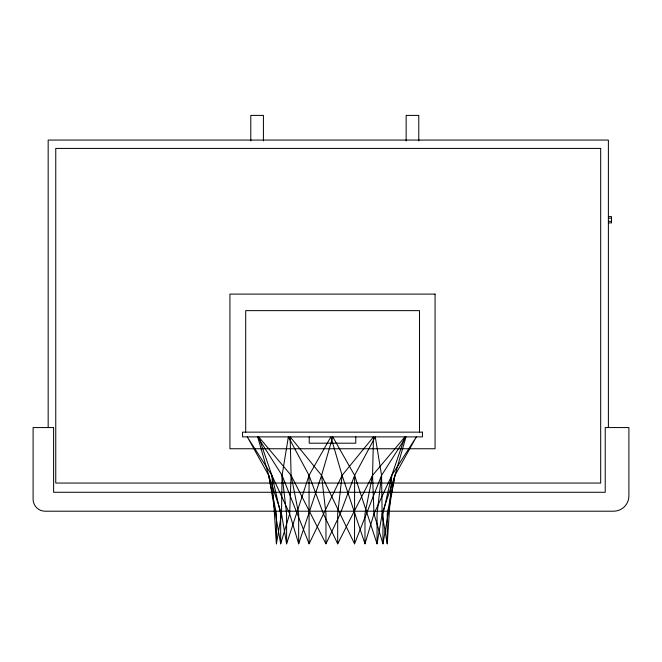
<?xml version="1.0" encoding="UTF-8"?>
<svg xmlns="http://www.w3.org/2000/svg" width="662" height="662" viewBox="0 0 662 662"><rect width="100%" height="100%" fill="white"/><g stroke="black" fill="none" stroke-linecap="round" stroke-linejoin="round"><path stroke-width="0.99" d="M354.609 475.374L377.05 543.816L382.139 513.828L394.941 475.374L416.365 436.887L391.755 475.374L373.972 513.828L364.977 543.816L342.089 475.374L330.884 436.887L309.038 475.374L286.596 543.816L281.507 513.828L268.706 475.374L247.282 436.887L271.892 475.374L289.675 513.828L298.67 543.816L321.558 475.374L332.763 436.887L354.609 475.374L340.243 513.828L325.961 543.816L291.09 475.374L258.693 436.887L271.892 475.374L276.426 543.816L281.507 513.828L282.078 475.374L288.375 436.887L309.038 475.374L323.404 513.828L337.686 543.816L372.549 475.374L404.945 436.887L391.755 475.374L387.22 543.816L382.139 513.828L381.569 475.374L375.271 436.887L354.609 475.374L354.534 543.816L321.558 475.374L290.155 436.887L291.09 475.374L289.675 513.828L280.68 543.816L268.706 475.374L257.667 436.887L282.078 475.374L309.113 543.816L342.089 475.374L373.492 436.887L372.549 475.374L373.972 513.828L382.959 543.816L394.941 475.374L405.98 436.887L381.569 475.374L354.534 543.816M342.089 475.374L337.686 513.828L337.686 543.816M381.569 475.374L377.05 513.828L377.05 543.816M372.549 475.374L364.977 513.828L364.977 543.816M394.941 475.374L387.22 513.828L387.22 543.816M391.755 475.374L382.959 513.828L382.959 543.816M608.386 216.598L611.539 216.598L611.539 222.912L608.386 222.912M608.386 218.179L611.539 218.179M608.386 221.34L611.539 221.34M271.892 475.374L280.68 513.828L280.68 543.816M268.706 475.374L276.426 513.828L276.426 543.816M291.09 475.374L298.67 513.828L298.67 543.816M282.078 475.374L286.596 513.828L286.596 543.816M321.558 475.374L325.961 513.828L325.961 543.816M309.038 475.374L309.113 543.816M608.386 427.569L608.386 140.063L48.169 140.063L48.169 427.569M419.485 432.145L419.485 310.635L245.701 310.635L245.701 432.145M418.781 140.898L418.781 115.403L406.154 115.403L406.154 140.898M355.775 436.887L355.775 443.192L309.212 443.192L309.212 436.887M263.418 140.898L263.418 115.403L250.79 115.403L250.79 140.898M600.682 148.42L55.757 148.42L55.757 483.053L600.682 483.053L600.682 148.42M435.066 294.11L229.921 294.11L229.921 448.753L435.066 448.753L435.066 294.11M53.614 427.569L33.1 427.569L33.1 499.214A11.99 11.99 0 0 0 45.09 511.205L613.6 511.205A15.3 15.3 0 0 0 628.9 495.904L628.9 427.569L605.225 427.569L605.225 492.271L53.614 492.271L53.614 427.569M422.447 432.145L242.549 432.145L242.549 436.887L422.447 436.887L422.447 432.145"/></g></svg>
